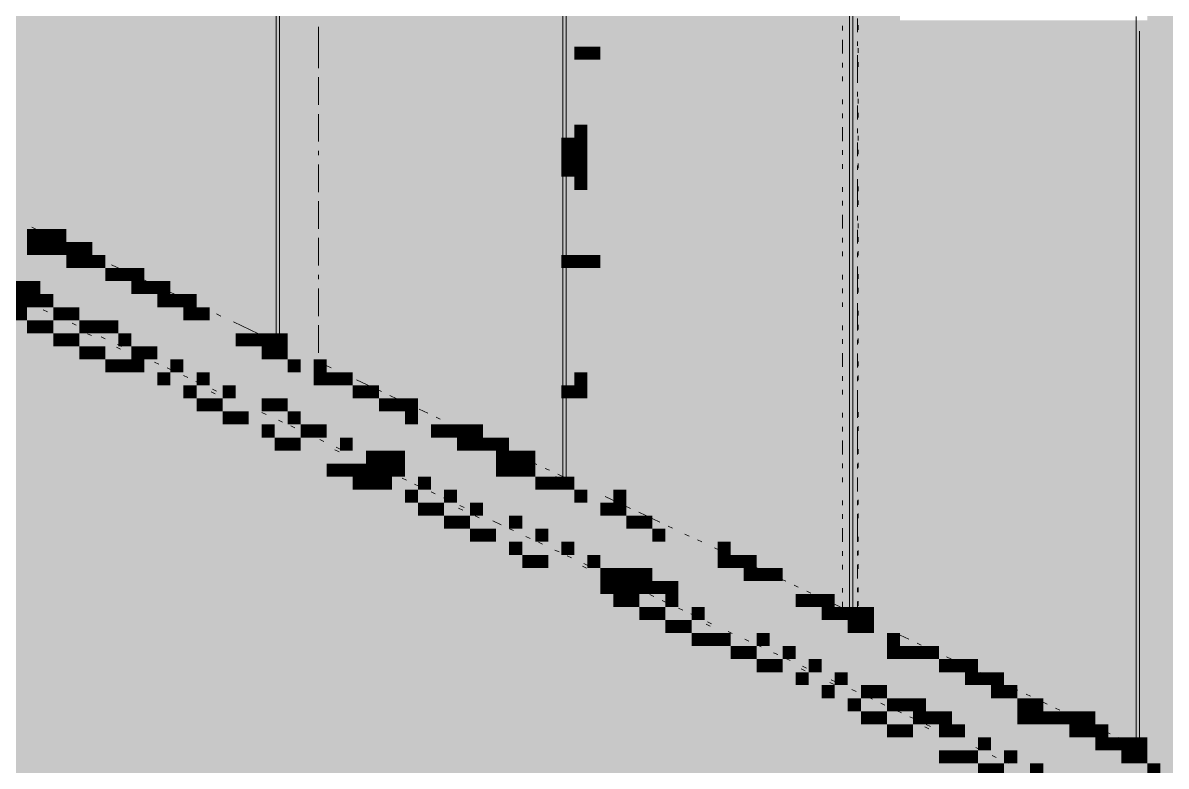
# Paper-space layout '03 3D Building and Roof' of a CAD drawing. Header units: millimetres. Extents: x 5 to 415, y 5 to 292.
# Drawn here: x 171.61 to 186.24, y 182.63 to 192.14 of the extents above; entities that cross this region are included whole.
import ezdxf

# ---------------------------------------------------------------- set-up
doc = ezdxf.new("R2010")
doc.units = ezdxf.units.MM
doc.layers.add('EXISTING', color=7, linetype='Continuous')
doc.layers.add('IMAGES', color=7, linetype='Continuous')

# ---------------------------------------------------------------- blocks, each defined once
blk = doc.blocks.new('SHEET_03')
at = {"layer": 'EXISTING', "color": 250, "lineweight": 9}
for p, q in [((174.853, 197.382), (174.853, 188.015)), ((174.895, 197.193), (174.895, 188.035)), ((178.521, 195.66), (178.521, 186.293)), ((178.562, 195.471), (178.562, 186.313)), ((182.188, 193.938), (182.188, 184.572)), ((182.229, 193.75), (182.229, 184.591)), ((182.288, 192.016), (182.288, 192.192)), ((185.855, 192.217), (185.855, 182.85)), ((175.395, 191.557), (175.395, 192.086)), ((182.096, 192.037), (182.096, 192.096)), ((182.296, 192.045), (182.296, 192.104)), ((182.096, 191.743), (182.096, 191.92)), ((182.288, 191.84), (182.288, 191.898)), ((185.897, 192.028), (185.897, 182.87)), ((182.296, 191.751), (182.296, 191.81)), ((182.096, 191.566), (182.096, 191.625)), ((182.288, 191.37), (182.288, 191.722)), ((182.296, 191.574), (182.296, 191.633)), ((182.096, 191.389), (182.096, 191.448)), ((175.395, 191.088), (175.395, 191.44)), ((182.096, 191.095), (182.096, 191.154)), ((182.288, 191.194), (182.288, 191.253)), ((182.296, 191.103), (182.296, 191.162)), ((182.288, 190.9), (182.288, 191.077)), ((175.395, 190.618), (175.395, 190.97)), ((182.096, 190.918), (182.096, 190.977)), ((182.296, 190.926), (182.296, 190.985)), ((182.096, 190.624), (182.096, 190.8)), ((182.288, 190.724), (182.288, 190.783)), ((182.288, 190.431), (182.288, 190.607)), ((182.296, 190.631), (182.296, 190.69)), ((175.395, 190.442), (175.395, 190.5)), ((182.096, 190.447), (182.096, 190.506)), ((182.296, 190.455), (182.296, 190.514)), ((175.395, 189.972), (175.395, 190.324)), ((182.096, 190.27), (182.096, 190.329)), ((182.288, 190.255), (182.288, 190.313)), ((182.296, 190.278), (182.296, 190.337)), ((182.288, 189.785), (182.288, 190.137)), ((182.096, 189.976), (182.096, 190.034)), ((182.296, 189.983), (182.296, 190.042)), ((175.395, 189.502), (175.395, 189.855)), ((182.096, 189.799), (182.096, 189.858)), ((182.296, 189.807), (182.296, 189.866)), ((182.096, 189.504), (182.096, 189.681)), ((182.288, 189.609), (182.288, 189.668)), ((182.296, 189.512), (182.296, 189.571)), ((171.835, 189.471), (171.728, 189.522)), ((172.211, 189.295), (171.943, 189.421)), ((182.288, 189.315), (182.288, 189.491)), ((175.395, 189.033), (175.395, 189.385)), ((182.096, 189.328), (182.096, 189.386)), ((182.296, 189.335), (182.296, 189.394)), ((172.372, 189.219), (172.318, 189.244)), ((172.587, 189.118), (172.533, 189.144)), ((182.096, 189.151), (182.096, 189.21)), ((182.288, 189.139), (182.288, 189.198)), ((182.296, 189.159), (182.296, 189.218)), ((173.231, 188.816), (172.748, 189.043)), ((182.288, 188.67), (182.288, 189.022)), ((175.395, 188.857), (175.395, 188.915)), ((182.096, 188.856), (182.096, 188.915)), ((182.296, 188.864), (182.296, 188.923)), ((173.607, 188.639), (173.338, 188.766)), ((175.395, 188.387), (175.395, 188.739)), ((182.096, 188.68), (182.096, 188.738)), ((182.296, 188.687), (182.296, 188.746)), ((171.768, 188.517), (171.715, 188.542)), ((173.821, 188.539), (173.714, 188.589)), ((182.096, 188.503), (182.096, 188.562)), ((182.288, 188.2), (182.288, 188.552)), ((171.926, 188.442), (171.873, 188.467)), ((173.982, 188.463), (173.929, 188.488)), ((174.143, 188.387), (174.09, 188.413)), ((182.296, 188.393), (182.296, 188.452)), ((172.137, 188.343), (172.085, 188.368)), ((172.296, 188.269), (172.243, 188.294)), ((174.627, 188.161), (174.305, 188.312)), ((175.395, 187.917), (175.395, 188.27)), ((182.096, 188.208), (182.096, 188.267)), ((182.296, 188.216), (182.296, 188.275)), ((172.491, 188.136), (172.439, 188.16)), ((172.507, 188.17), (172.454, 188.195)), ((172.665, 188.096), (172.612, 188.12)), ((182.096, 188.032), (182.096, 188.09)), ((182.288, 188.024), (182.288, 188.082)), ((182.296, 188.039), (182.296, 188.098)), ((172.861, 187.962), (172.808, 187.987)), ((172.876, 187.996), (172.823, 188.021)), ((173.14, 187.873), (173.087, 187.897)), ((173.351, 187.773), (173.298, 187.798)), ((182.096, 187.737), (182.096, 187.914)), ((182.288, 187.73), (182.288, 187.906)), ((182.296, 187.745), (182.296, 187.804)), ((173.51, 187.699), (173.457, 187.724)), ((175.556, 187.724), (175.502, 187.749)), ((175.771, 187.623), (175.717, 187.649)), ((173.721, 187.6), (173.668, 187.625)), ((173.879, 187.526), (173.826, 187.55)), ((176.2, 187.422), (175.878, 187.573)), ((182.096, 187.56), (182.096, 187.619)), ((182.288, 187.554), (182.288, 187.613)), ((182.296, 187.568), (182.296, 187.627)), ((174.074, 187.392), (174.022, 187.417)), ((174.09, 187.427), (174.037, 187.451)), ((174.248, 187.352), (174.196, 187.377)), ((176.576, 187.245), (176.308, 187.371)), ((182.096, 187.384), (182.096, 187.442)), ((182.288, 187.084), (182.288, 187.437)), ((174.723, 187.129), (174.671, 187.154)), ((176.791, 187.145), (176.683, 187.195)), ((176.952, 187.069), (176.898, 187.094)), ((182.096, 187.089), (182.096, 187.148)), ((182.296, 187.097), (182.296, 187.156)), ((174.935, 187.03), (174.882, 187.055)), ((175.093, 186.956), (175.04, 186.981)), ((177.167, 186.968), (177.113, 186.993)), ((177.596, 186.767), (177.274, 186.918)), ((182.096, 186.912), (182.096, 186.971)), ((182.288, 186.615), (182.288, 186.967)), ((182.296, 186.92), (182.296, 186.979)), ((175.304, 186.857), (175.251, 186.882)), ((175.462, 186.782), (175.41, 186.807)), ((182.096, 186.618), (182.096, 186.794)), ((175.657, 186.649), (175.605, 186.674)), ((175.673, 186.683), (175.621, 186.708)), ((177.972, 186.59), (177.703, 186.716)), ((182.296, 186.626), (182.296, 186.684)), ((176.148, 186.46), (176.043, 186.51)), ((178.186, 186.489), (178.079, 186.54)), ((182.096, 186.441), (182.096, 186.5)), ((182.288, 186.439), (182.288, 186.497)), ((182.296, 186.449), (182.296, 186.508)), ((176.307, 186.386), (176.254, 186.411)), ((178.347, 186.414), (178.294, 186.439)), ((178.521, 186.293), (178.429, 186.336)), ((178.562, 186.313), (178.455, 186.363)), ((176.518, 186.287), (176.465, 186.312)), ((176.676, 186.213), (176.623, 186.237)), ((182.096, 186.264), (182.096, 186.323)), ((182.288, 186.145), (182.288, 186.321)), ((176.887, 186.113), (176.834, 186.138)), ((177.046, 186.039), (176.993, 186.064)), ((179.384, 185.927), (179.062, 186.078)), ((182.296, 185.978), (182.296, 186.036)), ((177.24, 185.906), (177.187, 185.931)), ((177.257, 185.94), (177.204, 185.965)), ((182.096, 185.97), (182.096, 186.029)), ((182.288, 185.969), (182.288, 186.028)), ((177.451, 185.807), (177.399, 185.832)), ((177.732, 185.717), (177.626, 185.767)), ((179.76, 185.751), (179.492, 185.877)), ((182.096, 185.793), (182.096, 185.852)), ((182.288, 185.499), (182.288, 185.852)), ((182.296, 185.801), (182.296, 185.86)), ((177.89, 185.643), (177.837, 185.667)), ((179.921, 185.675), (179.867, 185.7)), ((180.136, 185.574), (180.082, 185.599)), ((182.096, 185.498), (182.096, 185.675)), ((178.101, 185.544), (178.048, 185.568)), ((178.259, 185.469), (178.207, 185.494)), ((180.297, 185.499), (180.243, 185.524)), ((182.296, 185.506), (182.296, 185.565)), ((178.471, 185.37), (178.418, 185.395)), ((178.629, 185.296), (178.576, 185.321)), ((180.78, 185.272), (180.458, 185.423)), ((182.096, 185.322), (182.096, 185.381)), ((182.288, 185.323), (182.288, 185.382)), ((182.296, 185.33), (182.296, 185.388)), ((178.823, 185.163), (178.77, 185.188)), ((178.84, 185.197), (178.787, 185.221)), ((181.156, 185.095), (180.887, 185.221)), ((182.096, 185.145), (182.096, 185.204)), ((182.288, 185.03), (182.288, 185.206)), ((182.296, 185.153), (182.296, 185.212)), ((179.315, 184.974), (179.209, 185.023)), ((181.371, 184.995), (181.263, 185.045)), ((179.473, 184.899), (179.421, 184.924)), ((181.532, 184.919), (181.478, 184.944)), ((181.693, 184.843), (181.639, 184.869)), ((182.096, 184.85), (182.096, 184.909)), ((182.288, 184.854), (182.288, 184.912)), ((182.296, 184.858), (182.296, 184.917)), ((179.684, 184.8), (179.632, 184.825)), ((179.843, 184.726), (179.79, 184.751)), ((182.068, 184.667), (181.854, 184.768)), ((182.096, 184.615), (182.096, 184.733)), ((182.288, 184.619), (182.288, 184.736)), ((182.296, 184.682), (182.296, 184.74)), ((180.054, 184.627), (180.001, 184.652)), ((180.212, 184.552), (180.159, 184.577)), ((182.188, 184.572), (182.096, 184.615)), ((182.288, 184.619), (182.229, 184.591)), ((180.406, 184.42), (180.353, 184.445)), ((180.423, 184.453), (180.371, 184.478)), ((180.687, 184.329), (180.634, 184.354)), ((182.944, 184.256), (182.837, 184.306)), ((180.898, 184.23), (180.846, 184.255)), ((181.057, 184.156), (181.004, 184.181)), ((183.105, 184.18), (183.052, 184.205)), ((181.268, 184.057), (181.215, 184.082)), ((181.426, 183.983), (181.373, 184.007)), ((183.32, 184.079), (183.266, 184.105)), ((183.749, 183.878), (183.427, 184.029)), ((181.62, 183.85), (181.567, 183.875)), ((181.637, 183.883), (181.584, 183.908)), ((181.989, 183.677), (181.936, 183.701)), ((182.007, 183.71), (181.954, 183.735)), ((184.125, 183.701), (183.857, 183.827)), ((182.271, 183.586), (182.218, 183.611)), ((184.34, 183.601), (184.233, 183.651)), ((184.501, 183.525), (184.447, 183.55)), ((182.482, 183.487), (182.429, 183.512)), ((182.64, 183.413), (182.587, 183.437)), ((184.716, 183.424), (184.608, 183.475)), ((182.851, 183.314), (182.798, 183.338)), ((183.009, 183.239), (182.957, 183.264)), ((184.877, 183.349), (184.823, 183.374)), ((185.145, 183.223), (185.038, 183.273)), ((183.203, 183.107), (183.15, 183.132)), ((183.221, 183.14), (183.168, 183.165)), ((185.521, 183.046), (185.252, 183.172)), ((185.736, 182.945), (185.628, 182.996)), ((183.854, 182.843), (183.801, 182.868)), ((185.855, 182.85), (185.763, 182.893)), ((185.897, 182.87), (185.843, 182.895)), ((184.065, 182.744), (184.012, 182.768)), ((184.223, 182.669), (184.17, 182.694))]:
    blk.add_line(p, q, dxfattribs=at)
at = {"layer": 'IMAGES', "color": 7}
for points in [[(171.501, 189.333), (171.667, 189.333), (171.501, 198.833), (171.667, 198.833)], [(171.667, 189.5), (171.834, 189.5), (171.667, 198.667), (171.834, 198.667)], [(175, 187.833), (175.167, 187.833), (175, 197.333), (175.167, 197.333)], [(171.834, 189.5), (174.833, 189.5), (171.834, 197), (174.833, 197)], [(174.833, 188.333), (175, 188.333), (174.833, 197), (175, 197)], [(175.167, 187.667), (175.333, 187.667), (175.167, 197), (175.333, 197)], [(175.333, 187.833), (178.333, 187.833), (175.333, 195.667), (178.333, 195.667)], [(178.999, 186), (179.166, 186), (178.999, 195.333), (179.166, 195.333)], [(178.333, 191.833), (178.499, 191.833), (178.333, 194.833), (178.499, 194.833)], [(179.166, 186.167), (181.999, 186.167), (179.166, 193.667), (181.999, 193.667)], [(181.999, 184.667), (182.332, 184.667), (181.999, 193.667), (182.332, 193.667)], [(182.332, 184.667), (182.499, 184.667), (182.332, 193.667), (182.499, 193.667)], [(182.499, 184.333), (182.665, 184.333), (182.499, 193.667), (182.665, 193.667)], [(182.665, 184.333), (182.832, 184.333), (182.665, 193.5), (182.832, 193.5)], [(178.499, 191.833), (178.666, 191.833), (178.499, 193.333), (178.666, 193.333)], [(178.666, 191.833), (178.999, 191.833), (178.666, 193.167), (178.999, 193.167)], [(185.998, 182.667), (186.165, 182.667), (185.998, 192.333), (186.165, 192.333)], [(186.165, 182.5), (186.331, 182.5), (186.165, 192.333), (186.331, 192.333)], [(182.832, 184.167), (185.665, 184.167), (182.832, 192.167), (185.665, 192.167)], [(185.665, 192), (185.998, 192), (185.665, 192.167), (185.998, 192.167)], [(185.665, 183.167), (185.831, 183.167), (185.665, 192), (185.831, 192)], [(185.831, 183), (185.998, 183), (185.831, 192), (185.998, 192)], [(178.333, 191.667), (178.666, 191.667), (178.333, 191.833), (178.666, 191.833)], [(178.666, 191.667), (178.833, 191.667), (178.666, 191.833), (178.833, 191.833)], [(178.833, 191.667), (178.999, 191.667), (178.833, 191.833), (178.999, 191.833)], [(178.333, 186.333), (178.499, 186.333), (178.333, 191.667), (178.499, 191.667)], [(178.499, 190.667), (178.666, 190.667), (178.499, 191.667), (178.666, 191.667)], [(178.666, 190.833), (178.999, 190.833), (178.666, 191.667), (178.999, 191.667)], [(178.666, 190.667), (178.833, 190.667), (178.666, 190.833), (178.833, 190.833)], [(178.833, 190), (178.999, 190), (178.833, 190.833), (178.999, 190.833)], [(178.499, 190.5), (178.666, 190.5), (178.499, 190.667), (178.666, 190.667)], [(178.666, 190.5), (178.833, 190.5), (178.666, 190.667), (178.833, 190.667)], [(178.499, 190.333), (178.666, 190.333), (178.499, 190.5), (178.666, 190.5)], [(178.666, 190.333), (178.833, 190.333), (178.666, 190.5), (178.833, 190.5)], [(178.499, 190.167), (178.666, 190.167), (178.499, 190.333), (178.666, 190.333)], [(178.666, 190.167), (178.833, 190.167), (178.666, 190.333), (178.833, 190.333)], [(178.499, 189.167), (178.666, 189.167), (178.499, 190.167), (178.666, 190.167)], [(178.666, 190), (178.833, 190), (178.666, 190.167), (178.833, 190.167)], [(178.666, 189.167), (178.999, 189.167), (178.666, 190), (178.999, 190)], [(171.667, 189.333), (171.834, 189.333), (171.667, 189.5), (171.834, 189.5)], [(171.834, 189.333), (172.001, 189.333), (171.834, 189.5), (172.001, 189.5)], [(172.001, 189.333), (172.167, 189.333), (172.001, 189.5), (172.167, 189.5)], [(172.167, 189.333), (174.833, 189.333), (172.167, 189.5), (174.833, 189.5)], [(170.834, 189.167), (171.667, 189.167), (170.834, 189.333), (171.667, 189.333)], [(171.667, 189.167), (171.834, 189.167), (171.667, 189.333), (171.834, 189.333)], [(171.834, 189.167), (172.001, 189.167), (171.834, 189.333), (172.001, 189.333)], [(172.001, 189.167), (172.167, 189.167), (172.001, 189.333), (172.167, 189.333)], [(172.167, 189.167), (172.334, 189.167), (172.167, 189.333), (172.334, 189.333)], [(172.334, 189.167), (172.501, 189.167), (172.334, 189.333), (172.501, 189.333)], [(172.501, 189.167), (174.833, 189.167), (172.501, 189.333), (174.833, 189.333)], [(171.167, 189), (171.834, 189), (171.167, 189.167), (171.834, 189.167)], [(171.834, 189), (172.167, 189), (171.834, 189.167), (172.167, 189.167)], [(172.167, 189), (172.334, 189), (172.167, 189.167), (172.334, 189.167)], [(172.334, 189), (172.501, 189), (172.334, 189.167), (172.501, 189.167)], [(172.501, 189), (172.667, 189), (172.501, 189.167), (172.667, 189.167)], [(172.667, 189), (174.833, 189), (172.667, 189.167), (174.833, 189.167)], [(178.499, 189), (178.666, 189), (178.499, 189.167), (178.666, 189.167)], [(178.666, 189), (178.833, 189), (178.666, 189.167), (178.833, 189.167)], [(178.833, 189), (178.999, 189), (178.833, 189.167), (178.999, 189.167)], [(171.501, 188.833), (172.167, 188.833), (171.501, 189), (172.167, 189)], [(172.167, 188.833), (172.667, 188.833), (172.167, 189), (172.667, 189)], [(172.667, 188.833), (172.834, 188.833), (172.667, 189), (172.834, 189)], [(172.834, 188.833), (173, 188.833), (172.834, 189), (173, 189)], [(173, 188.833), (173.167, 188.833), (173, 189), (173.167, 189)], [(173.167, 188.833), (174.833, 188.833), (173.167, 189), (174.833, 189)], [(178.499, 187.5), (178.666, 187.5), (178.499, 189), (178.666, 189)], [(178.666, 187.667), (178.999, 187.667), (178.666, 189), (178.999, 189)], [(171.501, 188.667), (171.667, 188.667), (171.501, 188.833), (171.667, 188.833)], [(171.667, 188.667), (171.834, 188.667), (171.667, 188.833), (171.834, 188.833)], [(171.834, 188.667), (172.667, 188.667), (171.834, 188.833), (172.667, 188.833)], [(172.667, 188.667), (173, 188.667), (172.667, 188.833), (173, 188.833)], [(173, 188.667), (173.167, 188.667), (173, 188.833), (173.167, 188.833)], [(173.167, 188.667), (173.334, 188.667), (173.167, 188.833), (173.334, 188.833)], [(173.334, 188.667), (173.5, 188.667), (173.334, 188.833), (173.5, 188.833)], [(173.5, 188.667), (174.833, 188.667), (173.5, 188.833), (174.833, 188.833)], [(171.501, 188.5), (171.667, 188.5), (171.501, 188.667), (171.667, 188.667)], [(171.667, 188.5), (171.834, 188.5), (171.667, 188.667), (171.834, 188.667)], [(171.834, 188.5), (172.001, 188.5), (171.834, 188.667), (172.001, 188.667)], [(172.001, 188.5), (172.334, 188.5), (172.001, 188.667), (172.334, 188.667)], [(172.334, 188.5), (173, 188.5), (172.334, 188.667), (173, 188.667)], [(173, 188.5), (173.334, 188.5), (173, 188.667), (173.334, 188.667)], [(173.334, 188.5), (173.5, 188.5), (173.334, 188.667), (173.5, 188.667)], [(173.5, 188.5), (173.667, 188.5), (173.5, 188.667), (173.667, 188.667)], [(173.667, 188.5), (173.834, 188.5), (173.667, 188.667), (173.834, 188.667)], [(173.834, 188.5), (174.833, 188.5), (173.834, 188.667), (174.833, 188.667)], [(171.501, 188.333), (171.667, 188.333), (171.501, 188.5), (171.667, 188.5)], [(171.667, 188.333), (172.001, 188.333), (171.667, 188.5), (172.001, 188.5)], [(172.001, 188.333), (172.167, 188.333), (172.001, 188.5), (172.167, 188.5)], [(172.167, 188.333), (172.334, 188.333), (172.167, 188.5), (172.334, 188.5)], [(172.334, 188.333), (172.667, 188.333), (172.334, 188.5), (172.667, 188.5)], [(172.667, 188.333), (173.334, 188.333), (172.667, 188.5), (173.334, 188.5)], [(173.334, 188.333), (173.667, 188.333), (173.334, 188.5), (173.667, 188.5)], [(173.667, 188.333), (173.834, 188.333), (173.667, 188.5), (173.834, 188.5)], [(173.834, 188.333), (174, 188.333), (173.834, 188.5), (174, 188.5)], [(174, 188.333), (174.833, 188.333), (174, 188.5), (174.833, 188.5)], [(116.178, 188.167), (171.667, 188.167), (116.178, 188.333), (171.667, 188.333)], [(171.667, 188.167), (171.834, 188.167), (171.667, 188.333), (171.834, 188.333)], [(171.834, 188.167), (172.001, 188.167), (171.834, 188.333), (172.001, 188.333)], [(172.001, 188.167), (172.334, 188.167), (172.001, 188.333), (172.334, 188.333)], [(172.334, 188.167), (172.501, 188.167), (172.334, 188.333), (172.501, 188.333)], [(172.501, 188.167), (172.667, 188.167), (172.501, 188.333), (172.667, 188.333)], [(172.667, 188.167), (172.834, 188.167), (172.667, 188.333), (172.834, 188.333)], [(172.834, 188.167), (173.667, 188.167), (172.834, 188.333), (173.667, 188.333)], [(173.667, 188.167), (174, 188.167), (173.667, 188.333), (174, 188.333)], [(174, 188.167), (174.334, 188.167), (174, 188.333), (174.334, 188.333)], [(174.334, 188.167), (174.667, 188.167), (174.334, 188.333), (174.667, 188.333)], [(174.667, 188.167), (175, 188.167), (174.667, 188.333), (175, 188.333)], [(116.511, 188), (172.001, 188), (116.511, 188.167), (172.001, 188.167)], [(172.001, 188), (172.167, 188), (172.001, 188.167), (172.167, 188.167)], [(172.167, 188), (172.334, 188), (172.167, 188.167), (172.334, 188.167)], [(172.334, 188), (172.834, 188), (172.334, 188.167), (172.834, 188.167)], [(172.834, 188), (173, 188), (172.834, 188.167), (173, 188.167)], [(173, 188), (173.334, 188), (173, 188.167), (173.334, 188.167)], [(173.334, 188), (174, 188), (173.334, 188.167), (174, 188.167)], [(174, 188), (174.334, 188), (174, 188.167), (174.334, 188.167)], [(174.334, 188), (174.5, 188), (174.334, 188.167), (174.5, 188.167)], [(174.5, 188), (174.667, 188), (174.5, 188.167), (174.667, 188.167)], [(174.667, 188), (174.833, 188), (174.667, 188.167), (174.833, 188.167)], [(174.833, 188), (175, 188), (174.833, 188.167), (175, 188.167)], [(116.844, 187.833), (172.334, 187.833), (116.844, 188), (172.334, 188)], [(172.334, 187.833), (172.501, 187.833), (172.334, 188), (172.501, 188)], [(172.501, 187.833), (172.667, 187.833), (172.501, 188), (172.667, 188)], [(172.667, 187.833), (173, 187.833), (172.667, 188), (173, 188)], [(173, 187.833), (173.167, 187.833), (173, 188), (173.167, 188)], [(173.167, 187.833), (173.334, 187.833), (173.167, 188), (173.334, 188)], [(173.334, 187.833), (173.667, 187.833), (173.334, 188), (173.667, 188)], [(173.667, 187.833), (174.334, 187.833), (173.667, 188), (174.334, 188)], [(174.334, 187.833), (174.667, 187.833), (174.334, 188), (174.667, 188)], [(174.667, 187.833), (174.833, 187.833), (174.667, 188), (174.833, 188)], [(174.833, 187.833), (175, 187.833), (174.833, 188), (175, 188)], [(117.344, 187.667), (172.667, 187.667), (117.344, 187.833), (172.667, 187.833)], [(172.667, 187.667), (172.834, 187.667), (172.667, 187.833), (172.834, 187.833)], [(172.834, 187.667), (173, 187.667), (172.834, 187.833), (173, 187.833)], [(173, 187.667), (173.167, 187.667), (173, 187.833), (173.167, 187.833)], [(173.167, 187.667), (173.5, 187.667), (173.167, 187.833), (173.5, 187.833)], [(173.5, 187.667), (173.667, 187.667), (173.5, 187.833), (173.667, 187.833)], [(173.667, 187.667), (174, 187.667), (173.667, 187.833), (174, 187.833)], [(174, 187.667), (174.667, 187.667), (174, 187.833), (174.667, 187.833)], [(174.667, 187.667), (175, 187.667), (174.667, 187.833), (175, 187.833)], [(175, 187.667), (175.167, 187.667), (175, 187.833), (175.167, 187.833)], [(175.333, 187.667), (175.5, 187.667), (175.333, 187.833), (175.5, 187.833)], [(175.5, 187.667), (178.333, 187.667), (175.5, 187.833), (178.333, 187.833)], [(117.677, 187.5), (173, 187.5), (117.677, 187.667), (173, 187.667)], [(173, 187.5), (173.334, 187.5), (173, 187.667), (173.334, 187.667)], [(173.334, 187.5), (173.5, 187.5), (173.334, 187.667), (173.5, 187.667)], [(173.5, 187.5), (173.834, 187.5), (173.5, 187.667), (173.834, 187.667)], [(173.834, 187.5), (174, 187.5), (173.834, 187.667), (174, 187.667)], [(174, 187.5), (174.334, 187.5), (174, 187.667), (174.334, 187.667)], [(174.334, 187.5), (175.333, 187.5), (174.334, 187.667), (175.333, 187.667)], [(175.333, 187.5), (175.5, 187.5), (175.333, 187.667), (175.5, 187.667)], [(175.5, 187.5), (175.667, 187.5), (175.5, 187.667), (175.667, 187.667)], [(175.667, 187.5), (175.833, 187.5), (175.667, 187.667), (175.833, 187.667)], [(175.833, 187.5), (178.333, 187.5), (175.833, 187.667), (178.333, 187.667)], [(178.666, 187.5), (178.833, 187.5), (178.666, 187.667), (178.833, 187.667)], [(178.833, 187.333), (178.999, 187.333), (178.833, 187.667), (178.999, 187.667)], [(117.844, 187.333), (173.334, 187.333), (117.844, 187.5), (173.334, 187.5)], [(173.334, 187.333), (173.667, 187.333), (173.334, 187.5), (173.667, 187.5)], [(173.667, 187.333), (173.834, 187.333), (173.667, 187.5), (173.834, 187.5)], [(173.834, 187.333), (174.167, 187.333), (173.834, 187.5), (174.167, 187.5)], [(174.167, 187.333), (174.334, 187.333), (174.167, 187.5), (174.334, 187.5)], [(174.334, 187.333), (174.667, 187.333), (174.334, 187.5), (174.667, 187.5)], [(174.667, 187.333), (175.5, 187.333), (174.667, 187.5), (175.5, 187.5)], [(175.5, 187.333), (175.833, 187.333), (175.5, 187.5), (175.833, 187.5)], [(175.833, 187.333), (176, 187.333), (175.833, 187.5), (176, 187.5)], [(176, 187.333), (176.167, 187.333), (176, 187.5), (176.167, 187.5)], [(176.167, 187.333), (178.333, 187.333), (176.167, 187.5), (178.333, 187.5)], [(178.499, 187.333), (178.666, 187.333), (178.499, 187.5), (178.666, 187.5)], [(178.666, 187.333), (178.833, 187.333), (178.666, 187.5), (178.833, 187.5)], [(118.344, 187.167), (173.834, 187.167), (118.344, 187.333), (173.834, 187.333)], [(173.834, 187.167), (174, 187.167), (173.834, 187.333), (174, 187.333)], [(174, 187.167), (174.167, 187.167), (174, 187.333), (174.167, 187.333)], [(174.167, 187.167), (174.667, 187.167), (174.167, 187.333), (174.667, 187.333)], [(174.667, 187.167), (174.833, 187.167), (174.667, 187.333), (174.833, 187.333)], [(174.833, 187.167), (175, 187.167), (174.833, 187.333), (175, 187.333)], [(175, 187.167), (175.833, 187.167), (175, 187.333), (175.833, 187.333)], [(175.833, 187.167), (176.167, 187.167), (175.833, 187.333), (176.167, 187.333)], [(176.167, 187.167), (176.333, 187.167), (176.167, 187.333), (176.333, 187.333)], [(176.333, 187.167), (176.5, 187.167), (176.333, 187.333), (176.5, 187.333)], [(176.5, 187.167), (176.666, 187.167), (176.5, 187.333), (176.666, 187.333)], [(176.666, 187.167), (178.333, 187.167), (176.666, 187.333), (178.333, 187.333)], [(178.499, 186.333), (178.666, 186.333), (178.499, 187.333), (178.666, 187.333)], [(178.666, 186.167), (178.999, 186.167), (178.666, 187.333), (178.999, 187.333)], [(118.677, 187), (174.167, 187), (118.677, 187.167), (174.167, 187.167)], [(174.167, 187), (174.334, 187), (174.167, 187.167), (174.334, 187.167)], [(174.334, 187), (174.5, 187), (174.334, 187.167), (174.5, 187.167)], [(174.5, 187), (175, 187), (174.5, 187.167), (175, 187.167)], [(175, 187), (175.167, 187), (175, 187.167), (175.167, 187.167)], [(175.167, 187), (175.5, 187), (175.167, 187.167), (175.5, 187.167)], [(175.5, 187), (176.167, 187), (175.5, 187.167), (176.167, 187.167)], [(176.167, 187), (176.5, 187), (176.167, 187.167), (176.5, 187.167)], [(176.5, 187), (176.666, 187), (176.5, 187.167), (176.666, 187.167)], [(176.666, 187), (177, 187), (176.666, 187.167), (177, 187.167)], [(177, 187), (178.333, 187), (177, 187.167), (178.333, 187.167)], [(119.011, 186.833), (174.334, 186.833), (119.011, 187), (174.334, 187)], [(174.334, 186.833), (174.667, 186.833), (174.334, 187), (174.667, 187)], [(174.667, 186.833), (174.833, 186.833), (174.667, 187), (174.833, 187)], [(174.833, 186.833), (175.167, 186.833), (174.833, 187), (175.167, 187)], [(175.167, 186.833), (175.333, 186.833), (175.167, 187), (175.333, 187)], [(175.333, 186.833), (175.5, 186.833), (175.333, 187), (175.5, 187)], [(175.5, 186.833), (175.833, 186.833), (175.5, 187), (175.833, 187)], [(175.833, 186.833), (176.5, 186.833), (175.833, 187), (176.5, 187)], [(176.5, 186.833), (176.833, 186.833), (176.5, 187), (176.833, 187)], [(176.833, 186.833), (177, 186.833), (176.833, 187), (177, 187)], [(177, 186.833), (177.166, 186.833), (177, 187), (177.166, 187)], [(177.166, 186.833), (177.333, 186.833), (177.166, 187), (177.333, 187)], [(177.333, 186.833), (177.5, 186.833), (177.333, 187), (177.5, 187)], [(177.5, 186.833), (178.333, 186.833), (177.5, 187), (178.333, 187)], [(119.344, 186.667), (174.833, 186.667), (119.344, 186.833), (174.833, 186.833)], [(174.833, 186.667), (175, 186.667), (174.833, 186.833), (175, 186.833)], [(175, 186.667), (175.167, 186.667), (175, 186.833), (175.167, 186.833)], [(175.167, 186.667), (175.667, 186.667), (175.167, 186.833), (175.667, 186.833)], [(175.667, 186.667), (175.833, 186.667), (175.667, 186.833), (175.833, 186.833)], [(175.833, 186.667), (176.167, 186.667), (175.833, 186.833), (176.167, 186.833)], [(176.167, 186.667), (176.833, 186.667), (176.167, 186.833), (176.833, 186.833)], [(176.833, 186.667), (177.166, 186.667), (176.833, 186.833), (177.166, 186.833)], [(177.166, 186.667), (177.333, 186.667), (177.166, 186.833), (177.333, 186.833)], [(177.333, 186.667), (177.5, 186.667), (177.333, 186.833), (177.5, 186.833)], [(177.5, 186.667), (177.666, 186.667), (177.5, 186.833), (177.666, 186.833)], [(177.666, 186.667), (177.833, 186.667), (177.666, 186.833), (177.833, 186.833)], [(177.833, 186.667), (178.333, 186.667), (177.833, 186.833), (178.333, 186.833)], [(119.677, 186.5), (175.167, 186.5), (119.677, 186.667), (175.167, 186.667)], [(175.167, 186.5), (175.5, 186.5), (175.167, 186.667), (175.5, 186.667)], [(175.5, 186.5), (176, 186.5), (175.5, 186.667), (176, 186.667)], [(176, 186.5), (176.167, 186.5), (176, 186.667), (176.167, 186.667)], [(176.167, 186.5), (176.333, 186.5), (176.167, 186.667), (176.333, 186.667)], [(176.333, 186.5), (176.5, 186.5), (176.333, 186.667), (176.5, 186.667)], [(176.5, 186.5), (177.166, 186.5), (176.5, 186.667), (177.166, 186.667)], [(177.166, 186.5), (177.666, 186.5), (177.166, 186.667), (177.666, 186.667)], [(177.666, 186.5), (177.833, 186.5), (177.666, 186.667), (177.833, 186.667)], [(177.833, 186.5), (178, 186.5), (177.833, 186.667), (178, 186.667)], [(178, 186.5), (178.166, 186.5), (178, 186.667), (178.166, 186.667)], [(178.166, 186.333), (178.333, 186.333), (178.166, 186.667), (178.333, 186.667)], [(120.01, 186.333), (175.5, 186.333), (120.01, 186.5), (175.5, 186.5)], [(175.5, 186.333), (175.667, 186.333), (175.5, 186.5), (175.667, 186.5)], [(175.667, 186.333), (175.833, 186.333), (175.667, 186.5), (175.833, 186.5)], [(175.833, 186.333), (176, 186.333), (175.833, 186.5), (176, 186.5)], [(176, 186.333), (176.167, 186.333), (176, 186.5), (176.167, 186.5)], [(176.167, 186.333), (176.333, 186.333), (176.167, 186.5), (176.333, 186.5)], [(176.333, 186.333), (176.5, 186.333), (176.333, 186.5), (176.5, 186.5)], [(176.5, 186.333), (176.833, 186.333), (176.5, 186.5), (176.833, 186.5)], [(176.833, 186.333), (177.666, 186.333), (176.833, 186.5), (177.666, 186.5)], [(177.666, 186.333), (177.833, 186.333), (177.666, 186.5), (177.833, 186.5)], [(177.833, 186.333), (178, 186.333), (177.833, 186.5), (178, 186.5)], [(178, 186.333), (178.166, 186.333), (178, 186.5), (178.166, 186.5)], [(120.51, 186.167), (175.833, 186.167), (120.51, 186.333), (175.833, 186.333)], [(175.833, 186.167), (176, 186.167), (175.833, 186.333), (176, 186.333)], [(176, 186.167), (176.167, 186.167), (176, 186.333), (176.167, 186.333)], [(176.167, 186.167), (176.333, 186.167), (176.167, 186.333), (176.333, 186.333)], [(176.333, 186.167), (176.666, 186.167), (176.333, 186.333), (176.666, 186.333)], [(176.666, 186.167), (176.833, 186.167), (176.666, 186.333), (176.833, 186.333)], [(176.833, 186.167), (177.166, 186.167), (176.833, 186.333), (177.166, 186.333)], [(177.166, 186.167), (177.833, 186.167), (177.166, 186.333), (177.833, 186.333)], [(177.833, 186.167), (178.166, 186.167), (177.833, 186.333), (178.166, 186.333)], [(178.166, 186.167), (178.333, 186.167), (178.166, 186.333), (178.333, 186.333)], [(178.333, 186.167), (178.499, 186.167), (178.333, 186.333), (178.499, 186.333)], [(178.499, 186.167), (178.666, 186.167), (178.499, 186.333), (178.666, 186.333)], [(120.844, 186), (176.167, 186), (120.844, 186.167), (176.167, 186.167)], [(176.167, 186), (176.5, 186), (176.167, 186.167), (176.5, 186.167)], [(176.5, 186), (176.666, 186), (176.5, 186.167), (176.666, 186.167)], [(176.666, 186), (177, 186), (176.666, 186.167), (177, 186.167)], [(177, 186), (177.166, 186), (177, 186.167), (177.166, 186.167)], [(177.166, 186), (177.5, 186), (177.166, 186.167), (177.5, 186.167)], [(177.5, 186), (178.166, 186), (177.5, 186.167), (178.166, 186.167)], [(178.166, 186), (178.666, 186), (178.166, 186.167), (178.666, 186.167)], [(178.666, 186), (178.833, 186), (178.666, 186.167), (178.833, 186.167)], [(178.833, 185.833), (178.999, 185.833), (178.833, 186.167), (178.999, 186.167)], [(179.166, 186), (179.333, 186), (179.166, 186.167), (179.333, 186.167)], [(179.333, 185.833), (181.999, 185.833), (179.333, 186.167), (181.999, 186.167)], [(121.177, 185.833), (176.666, 185.833), (121.177, 186), (176.666, 186)], [(176.666, 185.833), (176.833, 185.833), (176.666, 186), (176.833, 186)], [(176.833, 185.833), (177, 185.833), (176.833, 186), (177, 186)], [(177, 185.833), (177.333, 185.833), (177, 186), (177.333, 186)], [(177.333, 185.833), (177.5, 185.833), (177.333, 186), (177.5, 186)], [(177.5, 185.833), (178, 185.833), (177.5, 186), (178, 186)], [(178, 185.833), (178.833, 185.833), (178, 186), (178.833, 186)], [(178.999, 185.833), (179.166, 185.833), (178.999, 186), (179.166, 186)], [(179.166, 185.833), (179.333, 185.833), (179.166, 186), (179.333, 186)], [(121.51, 185.667), (177, 185.667), (121.51, 185.833), (177, 185.833)], [(177, 185.667), (177.166, 185.667), (177, 185.833), (177.166, 185.833)], [(177.166, 185.667), (177.333, 185.667), (177.166, 185.833), (177.333, 185.833)], [(177.333, 185.667), (177.833, 185.667), (177.333, 185.833), (177.833, 185.833)], [(177.833, 185.667), (178, 185.667), (177.833, 185.833), (178, 185.833)], [(178, 185.667), (178.333, 185.667), (178, 185.833), (178.333, 185.833)], [(178.333, 185.667), (178.999, 185.667), (178.333, 185.833), (178.999, 185.833)], [(178.999, 185.667), (179.333, 185.667), (178.999, 185.833), (179.333, 185.833)], [(179.333, 185.667), (179.499, 185.667), (179.333, 185.833), (179.499, 185.833)], [(179.499, 185.667), (179.666, 185.667), (179.499, 185.833), (179.666, 185.833)], [(179.666, 185.667), (181.999, 185.667), (179.666, 185.833), (181.999, 185.833)], [(121.843, 185.5), (177.333, 185.5), (121.843, 185.667), (177.333, 185.667)], [(177.333, 185.5), (177.5, 185.5), (177.333, 185.667), (177.5, 185.667)], [(177.5, 185.5), (177.666, 185.5), (177.5, 185.667), (177.666, 185.667)], [(177.666, 185.5), (178.166, 185.5), (177.666, 185.667), (178.166, 185.667)], [(178.166, 185.5), (178.333, 185.5), (178.166, 185.667), (178.333, 185.667)], [(178.333, 185.5), (178.666, 185.5), (178.333, 185.667), (178.666, 185.667)], [(178.666, 185.5), (179.333, 185.5), (178.666, 185.667), (179.333, 185.667)], [(179.333, 185.5), (179.666, 185.5), (179.333, 185.667), (179.666, 185.667)], [(179.666, 185.5), (179.833, 185.5), (179.666, 185.667), (179.833, 185.667)], [(179.833, 185.5), (180.166, 185.5), (179.833, 185.667), (180.166, 185.667)], [(180.166, 185.5), (181.999, 185.5), (180.166, 185.667), (181.999, 185.667)], [(122.177, 185.333), (177.5, 185.333), (122.177, 185.5), (177.5, 185.5)], [(177.5, 185.333), (177.833, 185.333), (177.5, 185.5), (177.833, 185.5)], [(177.833, 185.333), (178, 185.333), (177.833, 185.5), (178, 185.5)], [(178, 185.333), (178.499, 185.333), (178, 185.5), (178.499, 185.5)], [(178.499, 185.333), (178.666, 185.333), (178.499, 185.5), (178.666, 185.5)], [(178.666, 185.333), (178.999, 185.333), (178.666, 185.5), (178.999, 185.5)], [(178.999, 185.333), (179.666, 185.333), (178.999, 185.5), (179.666, 185.5)], [(179.666, 185.333), (180.166, 185.333), (179.666, 185.5), (180.166, 185.5)], [(180.166, 185.333), (180.499, 185.333), (180.166, 185.5), (180.499, 185.5)], [(180.499, 185.333), (180.666, 185.333), (180.499, 185.5), (180.666, 185.5)], [(180.666, 185.333), (181.999, 185.333), (180.666, 185.5), (181.999, 185.5)], [(122.51, 185.167), (178, 185.167), (122.51, 185.333), (178, 185.333)], [(178, 185.167), (178.166, 185.167), (178, 185.333), (178.166, 185.333)], [(178.166, 185.167), (178.333, 185.167), (178.166, 185.333), (178.333, 185.333)], [(178.333, 185.167), (178.833, 185.167), (178.333, 185.333), (178.833, 185.333)], [(178.833, 185.167), (178.999, 185.167), (178.833, 185.333), (178.999, 185.333)], [(178.999, 185.167), (179.499, 185.167), (178.999, 185.333), (179.499, 185.333)], [(179.499, 185.167), (179.999, 185.167), (179.499, 185.333), (179.999, 185.333)], [(179.999, 185.167), (180.499, 185.167), (179.999, 185.333), (180.499, 185.333)], [(180.499, 185.167), (180.666, 185.167), (180.499, 185.333), (180.666, 185.333)], [(180.666, 185.167), (180.832, 185.167), (180.666, 185.333), (180.832, 185.333)], [(180.832, 185.167), (180.999, 185.167), (180.832, 185.333), (180.999, 185.333)], [(180.999, 185.167), (181.999, 185.167), (180.999, 185.333), (181.999, 185.333)], [(123.01, 185), (178.333, 185), (123.01, 185.167), (178.333, 185.167)], [(178.333, 185), (178.666, 185), (178.333, 185.167), (178.666, 185.167)], [(178.666, 185), (178.999, 185), (178.666, 185.167), (178.999, 185.167)], [(178.999, 185), (179.166, 185), (178.999, 185.167), (179.166, 185.167)], [(179.166, 185), (179.333, 185), (179.166, 185.167), (179.333, 185.167)], [(179.333, 185), (179.499, 185), (179.333, 185.167), (179.499, 185.167)], [(179.499, 185), (179.666, 185), (179.499, 185.167), (179.666, 185.167)], [(179.666, 185), (180.332, 185), (179.666, 185.167), (180.332, 185.167)], [(180.332, 185), (180.832, 185), (180.332, 185.167), (180.832, 185.167)], [(180.832, 185), (180.999, 185), (180.832, 185.167), (180.999, 185.167)], [(180.999, 185), (181.166, 185), (180.999, 185.167), (181.166, 185.167)], [(181.166, 185), (181.332, 185), (181.166, 185.167), (181.332, 185.167)], [(181.332, 185), (181.999, 185), (181.332, 185.167), (181.999, 185.167)], [(123.176, 184.833), (178.666, 184.833), (123.176, 185), (178.666, 185)], [(178.666, 184.833), (178.999, 184.833), (178.666, 185), (178.999, 185)], [(178.999, 184.833), (179.166, 184.833), (178.999, 185), (179.166, 185)], [(179.166, 184.833), (179.333, 184.833), (179.166, 185), (179.333, 185)], [(179.333, 184.833), (179.499, 184.833), (179.333, 185), (179.499, 185)], [(179.499, 184.833), (179.666, 184.833), (179.499, 185), (179.666, 185)], [(179.666, 184.833), (179.833, 184.833), (179.666, 185), (179.833, 185)], [(179.833, 184.833), (179.999, 184.833), (179.833, 185), (179.999, 185)], [(179.999, 184.833), (180.832, 184.833), (179.999, 185), (180.832, 185)], [(180.832, 184.833), (181.166, 184.833), (180.832, 185), (181.166, 185)], [(181.166, 184.833), (181.499, 184.833), (181.166, 185), (181.499, 185)], [(181.499, 184.833), (181.999, 184.833), (181.499, 185), (181.999, 185)], [(123.676, 184.667), (179.166, 184.667), (123.676, 184.833), (179.166, 184.833)], [(179.166, 184.667), (179.333, 184.667), (179.166, 184.833), (179.333, 184.833)], [(179.333, 184.667), (179.499, 184.667), (179.333, 184.833), (179.499, 184.833)], [(179.499, 184.667), (179.833, 184.667), (179.499, 184.833), (179.833, 184.833)], [(179.833, 184.667), (179.999, 184.667), (179.833, 184.833), (179.999, 184.833)], [(179.999, 184.667), (180.332, 184.667), (179.999, 184.833), (180.332, 184.833)], [(180.332, 184.667), (181.166, 184.667), (180.332, 184.833), (181.166, 184.833)], [(181.166, 184.667), (181.499, 184.667), (181.166, 184.833), (181.499, 184.833)], [(181.499, 184.667), (181.666, 184.667), (181.499, 184.833), (181.666, 184.833)], [(181.666, 184.667), (181.832, 184.667), (181.666, 184.833), (181.832, 184.833)], [(181.832, 184.667), (181.999, 184.667), (181.832, 184.833), (181.999, 184.833)], [(124.01, 184.5), (179.499, 184.5), (124.01, 184.667), (179.499, 184.667)], [(179.499, 184.5), (179.666, 184.5), (179.499, 184.667), (179.666, 184.667)], [(179.666, 184.5), (179.833, 184.5), (179.666, 184.667), (179.833, 184.667)], [(179.833, 184.5), (180.166, 184.5), (179.833, 184.667), (180.166, 184.667)], [(180.166, 184.5), (180.332, 184.5), (180.166, 184.667), (180.332, 184.667)], [(180.332, 184.5), (180.832, 184.5), (180.332, 184.667), (180.832, 184.667)], [(180.832, 184.5), (181.499, 184.5), (180.832, 184.667), (181.499, 184.667)], [(181.499, 184.5), (181.832, 184.5), (181.499, 184.667), (181.832, 184.667)], [(181.832, 184.5), (181.999, 184.5), (181.832, 184.667), (181.999, 184.667)], [(181.999, 184.5), (182.165, 184.5), (181.999, 184.667), (182.165, 184.667)], [(182.165, 184.5), (182.332, 184.5), (182.165, 184.667), (182.332, 184.667)], [(182.332, 184.5), (182.499, 184.5), (182.332, 184.667), (182.499, 184.667)], [(124.51, 184.333), (179.833, 184.333), (124.51, 184.5), (179.833, 184.5)], [(179.833, 184.333), (179.999, 184.333), (179.833, 184.5), (179.999, 184.5)], [(179.999, 184.333), (180.166, 184.333), (179.999, 184.5), (180.166, 184.5)], [(180.166, 184.333), (180.499, 184.333), (180.166, 184.5), (180.499, 184.5)], [(180.499, 184.333), (180.832, 184.333), (180.499, 184.5), (180.832, 184.5)], [(180.832, 184.333), (181.166, 184.333), (180.832, 184.5), (181.166, 184.5)], [(181.166, 184.333), (181.832, 184.333), (181.166, 184.5), (181.832, 184.5)], [(181.832, 184.333), (182.165, 184.333), (181.832, 184.5), (182.165, 184.5)], [(182.165, 184.333), (182.332, 184.333), (182.165, 184.5), (182.332, 184.5)], [(182.332, 184.333), (182.499, 184.333), (182.332, 184.5), (182.499, 184.5)], [(124.676, 184.167), (180.166, 184.167), (124.676, 184.333), (180.166, 184.333)], [(180.166, 184.167), (180.332, 184.167), (180.166, 184.333), (180.332, 184.333)], [(180.332, 184.167), (180.499, 184.167), (180.332, 184.333), (180.499, 184.333)], [(180.499, 184.167), (180.666, 184.167), (180.499, 184.333), (180.666, 184.333)], [(180.666, 184.167), (180.999, 184.167), (180.666, 184.333), (180.999, 184.333)], [(180.999, 184.167), (181.166, 184.167), (180.999, 184.333), (181.166, 184.333)], [(181.166, 184.167), (181.499, 184.167), (181.166, 184.333), (181.499, 184.333)], [(181.499, 184.167), (182.165, 184.167), (181.499, 184.333), (182.165, 184.333)], [(182.165, 184.167), (182.665, 184.167), (182.165, 184.333), (182.665, 184.333)], [(182.665, 184.167), (182.832, 184.167), (182.665, 184.333), (182.832, 184.333)], [(125.176, 184), (180.666, 184), (125.176, 184.167), (180.666, 184.167)], [(180.666, 184), (180.832, 184), (180.666, 184.167), (180.832, 184.167)], [(180.832, 184), (180.999, 184), (180.832, 184.167), (180.999, 184.167)], [(180.999, 184), (181.332, 184), (180.999, 184.167), (181.332, 184.167)], [(181.332, 184), (181.499, 184), (181.332, 184.167), (181.499, 184.167)], [(181.499, 184), (181.832, 184), (181.499, 184.167), (181.832, 184.167)], [(181.832, 184), (182.665, 184), (181.832, 184.167), (182.665, 184.167)], [(182.665, 184), (182.832, 184), (182.665, 184.167), (182.832, 184.167)], [(182.832, 184), (182.999, 184), (182.832, 184.167), (182.999, 184.167)], [(182.999, 184), (183.165, 184), (182.999, 184.167), (183.165, 184.167)], [(183.165, 184), (183.332, 184), (183.165, 184.167), (183.332, 184.167)], [(183.332, 184), (185.665, 184), (183.332, 184.167), (185.665, 184.167)], [(125.343, 183.833), (180.999, 183.833), (125.343, 184), (180.999, 184)], [(180.999, 183.833), (181.166, 183.833), (180.999, 184), (181.166, 184)], [(181.166, 183.833), (181.332, 183.833), (181.166, 184), (181.332, 184)], [(181.332, 183.833), (181.666, 183.833), (181.332, 184), (181.666, 184)], [(181.666, 183.833), (181.832, 183.833), (181.666, 184), (181.832, 184)], [(181.832, 183.833), (182.165, 183.833), (181.832, 184), (182.165, 184)], [(182.165, 183.833), (182.832, 183.833), (182.165, 184), (182.832, 184)], [(182.832, 183.833), (183.332, 183.833), (182.832, 184), (183.332, 184)], [(183.332, 183.833), (183.499, 183.833), (183.332, 184), (183.499, 184)], [(183.499, 183.833), (183.665, 183.833), (183.499, 184), (183.665, 184)], [(183.665, 183.833), (183.832, 183.833), (183.665, 184), (183.832, 184)], [(183.832, 183.833), (185.665, 183.833), (183.832, 184), (185.665, 184)], [(126.009, 183.667), (181.166, 183.667), (126.009, 183.833), (181.166, 183.833)], [(181.166, 183.667), (181.499, 183.667), (181.166, 183.833), (181.499, 183.833)], [(181.499, 183.667), (181.666, 183.667), (181.499, 183.833), (181.666, 183.833)], [(181.666, 183.667), (181.999, 183.667), (181.666, 183.833), (181.999, 183.833)], [(181.999, 183.667), (182.165, 183.667), (181.999, 183.833), (182.165, 183.833)], [(182.165, 183.667), (182.665, 183.667), (182.165, 183.833), (182.665, 183.833)], [(182.665, 183.667), (183.165, 183.667), (182.665, 183.833), (183.165, 183.833)], [(183.165, 183.667), (183.665, 183.667), (183.165, 183.833), (183.665, 183.833)], [(183.665, 183.667), (183.832, 183.667), (183.665, 183.833), (183.832, 183.833)], [(183.832, 183.667), (183.998, 183.667), (183.832, 183.833), (183.998, 183.833)], [(183.998, 183.667), (184.165, 183.667), (183.998, 183.833), (184.165, 183.833)], [(184.165, 183.667), (185.665, 183.667), (184.165, 183.833), (185.665, 183.833)], [(126.176, 183.5), (181.499, 183.5), (126.176, 183.667), (181.499, 183.667)], [(181.499, 183.5), (181.832, 183.5), (181.499, 183.667), (181.832, 183.667)], [(181.832, 183.5), (181.999, 183.5), (181.832, 183.667), (181.999, 183.667)], [(181.999, 183.5), (182.332, 183.5), (181.999, 183.667), (182.332, 183.667)], [(182.332, 183.5), (182.499, 183.5), (182.332, 183.667), (182.499, 183.667)], [(182.499, 183.5), (182.665, 183.5), (182.499, 183.667), (182.665, 183.667)], [(182.665, 183.5), (182.999, 183.5), (182.665, 183.667), (182.999, 183.667)], [(182.999, 183.5), (183.665, 183.5), (182.999, 183.667), (183.665, 183.667)], [(183.665, 183.5), (183.998, 183.5), (183.665, 183.667), (183.998, 183.667)], [(183.998, 183.5), (184.165, 183.5), (183.998, 183.667), (184.165, 183.667)], [(184.165, 183.5), (184.332, 183.5), (184.165, 183.667), (184.332, 183.667)], [(184.332, 183.5), (185.665, 183.5), (184.332, 183.667), (185.665, 183.667)], [(126.509, 183.333), (181.832, 183.333), (126.509, 183.5), (181.832, 183.5)], [(181.832, 183.333), (182.165, 183.333), (181.832, 183.5), (182.165, 183.5)], [(182.165, 183.333), (182.332, 183.333), (182.165, 183.5), (182.332, 183.5)], [(182.332, 183.333), (182.665, 183.333), (182.332, 183.5), (182.665, 183.5)], [(182.665, 183.333), (182.832, 183.333), (182.665, 183.5), (182.832, 183.5)], [(182.832, 183.333), (182.999, 183.333), (182.832, 183.5), (182.999, 183.5)], [(182.999, 183.333), (183.165, 183.333), (182.999, 183.5), (183.165, 183.5)], [(183.165, 183.333), (183.998, 183.333), (183.165, 183.5), (183.998, 183.5)], [(183.998, 183.333), (184.332, 183.333), (183.998, 183.5), (184.332, 183.5)], [(184.332, 183.333), (184.498, 183.333), (184.332, 183.5), (184.498, 183.5)], [(184.498, 183.333), (184.665, 183.333), (184.498, 183.5), (184.665, 183.5)], [(184.665, 183.333), (185.665, 183.333), (184.665, 183.5), (185.665, 183.5)], [(126.842, 183.167), (182.332, 183.167), (126.842, 183.333), (182.332, 183.333)], [(182.332, 183.167), (182.499, 183.167), (182.332, 183.333), (182.499, 183.333)], [(182.499, 183.167), (182.665, 183.167), (182.499, 183.333), (182.665, 183.333)], [(182.665, 183.167), (182.999, 183.167), (182.665, 183.333), (182.999, 183.333)], [(182.999, 183.167), (183.165, 183.167), (182.999, 183.333), (183.165, 183.333)], [(183.165, 183.167), (183.332, 183.167), (183.165, 183.333), (183.332, 183.333)], [(183.332, 183.167), (183.499, 183.167), (183.332, 183.333), (183.499, 183.333)], [(183.499, 183.167), (184.332, 183.167), (183.499, 183.333), (184.332, 183.333)], [(184.332, 183.167), (184.498, 183.167), (184.332, 183.333), (184.498, 183.333)], [(184.498, 183.167), (184.665, 183.167), (184.498, 183.333), (184.665, 183.333)], [(184.665, 183.167), (184.832, 183.167), (184.665, 183.333), (184.832, 183.333)], [(184.832, 183.167), (184.998, 183.167), (184.832, 183.333), (184.998, 183.333)], [(184.998, 183.167), (185.165, 183.167), (184.998, 183.333), (185.165, 183.333)], [(185.165, 183.167), (185.331, 183.167), (185.165, 183.333), (185.331, 183.333)], [(185.331, 183.167), (185.665, 183.167), (185.331, 183.333), (185.665, 183.333)], [(127.176, 183), (182.665, 183), (127.176, 183.167), (182.665, 183.167)], [(182.665, 183), (182.832, 183), (182.665, 183.167), (182.832, 183.167)], [(182.832, 183), (182.999, 183), (182.832, 183.167), (182.999, 183.167)], [(182.999, 183), (183.332, 183), (182.999, 183.167), (183.332, 183.167)], [(183.332, 183), (183.499, 183), (183.332, 183.167), (183.499, 183.167)], [(183.499, 183), (183.665, 183), (183.499, 183.167), (183.665, 183.167)], [(183.665, 183), (183.998, 183), (183.665, 183.167), (183.998, 183.167)], [(183.998, 183), (184.498, 183), (183.998, 183.167), (184.498, 183.167)], [(184.498, 183), (184.998, 183), (184.498, 183.167), (184.998, 183.167)], [(184.998, 183), (185.165, 183), (184.998, 183.167), (185.165, 183.167)], [(185.165, 183), (185.331, 183), (185.165, 183.167), (185.331, 183.167)], [(185.331, 183), (185.498, 183), (185.331, 183.167), (185.498, 183.167)], [(185.498, 183), (185.831, 183), (185.498, 183.167), (185.831, 183.167)], [(127.676, 182.833), (182.999, 182.833), (127.676, 183), (182.999, 183)], [(182.999, 182.833), (183.332, 182.833), (182.999, 183), (183.332, 183)], [(183.332, 182.833), (183.832, 182.833), (183.332, 183), (183.832, 183)], [(183.832, 182.833), (183.998, 182.833), (183.832, 183), (183.998, 183)], [(183.998, 182.833), (184.332, 182.833), (183.998, 183), (184.332, 183)], [(184.332, 182.833), (184.998, 182.833), (184.332, 183), (184.998, 183)], [(184.998, 182.833), (185.331, 182.833), (184.998, 183), (185.331, 183)], [(185.331, 182.833), (185.498, 182.833), (185.331, 183), (185.498, 183)], [(185.498, 182.833), (185.665, 182.833), (185.498, 183), (185.665, 183)], [(185.665, 182.833), (185.831, 182.833), (185.665, 183), (185.831, 183)], [(185.831, 182.833), (185.998, 182.833), (185.831, 183), (185.998, 183)], [(127.842, 182.667), (183.332, 182.667), (127.842, 182.833), (183.332, 182.833)], [(183.332, 182.667), (183.499, 182.667), (183.332, 182.833), (183.499, 182.833)], [(183.499, 182.667), (183.665, 182.667), (183.499, 182.833), (183.665, 182.833)], [(183.665, 182.667), (183.832, 182.667), (183.665, 182.833), (183.832, 182.833)], [(183.832, 182.667), (184.165, 182.667), (183.832, 182.833), (184.165, 182.833)], [(184.165, 182.667), (184.332, 182.667), (184.165, 182.833), (184.332, 182.833)], [(184.332, 182.667), (184.665, 182.667), (184.332, 182.833), (184.665, 182.833)], [(184.665, 182.667), (185.331, 182.667), (184.665, 182.833), (185.331, 182.833)], [(185.331, 182.667), (185.665, 182.667), (185.331, 182.833), (185.665, 182.833)], [(185.665, 182.667), (185.831, 182.667), (185.665, 182.833), (185.831, 182.833)], [(185.831, 182.667), (185.998, 182.667), (185.831, 182.833), (185.998, 182.833)], [(128.175, 182.5), (183.832, 182.5), (128.175, 182.667), (183.832, 182.667)], [(183.832, 182.5), (183.998, 182.5), (183.832, 182.667), (183.998, 182.667)], [(183.998, 182.5), (184.165, 182.5), (183.998, 182.667), (184.165, 182.667)], [(184.165, 182.5), (184.498, 182.5), (184.165, 182.667), (184.498, 182.667)], [(184.498, 182.5), (184.665, 182.5), (184.498, 182.667), (184.665, 182.667)], [(184.665, 182.5), (184.998, 182.5), (184.665, 182.667), (184.998, 182.667)], [(184.998, 182.5), (185.665, 182.5), (184.998, 182.667), (185.665, 182.667)], [(185.665, 182.5), (185.998, 182.5), (185.665, 182.667), (185.998, 182.667)], [(185.998, 182.5), (186.165, 182.5), (185.998, 182.667), (186.165, 182.667)]]:
    blk.add_solid(points, dxfattribs=at)

psp = doc.layouts.new('03 3D Building and Roof')

# ---------------------------------------------------------------- block references
psp.add_blockref('SHEET_03', (0, 0))

doc.saveas('drawing.dxf')
